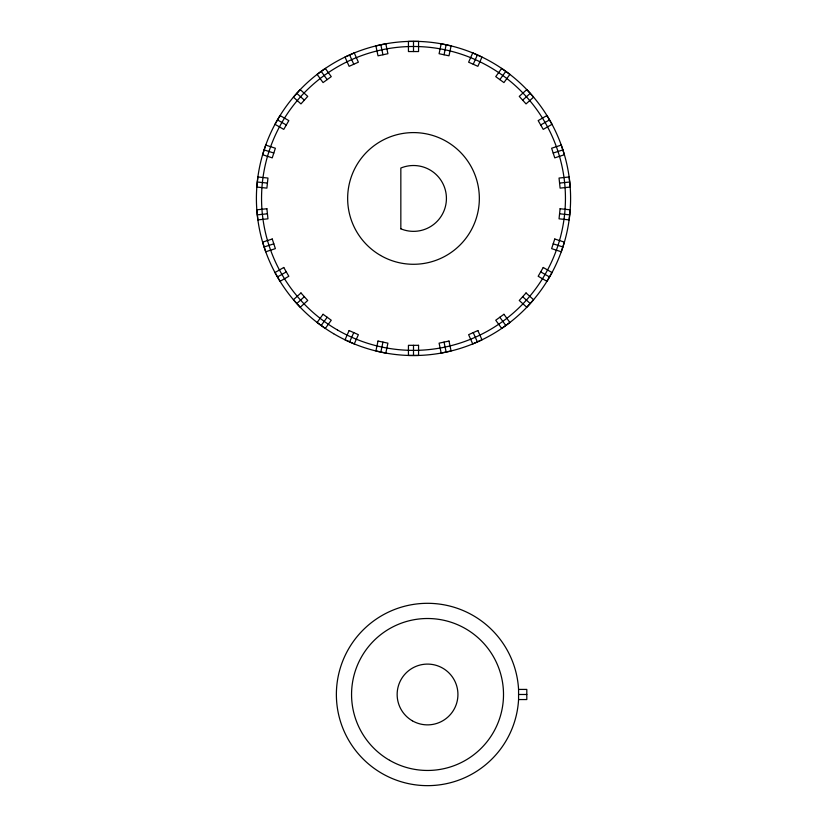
<?xml version="1.0" encoding="UTF-8"?>
<svg xmlns="http://www.w3.org/2000/svg" width="827" height="827" viewBox="0 0 827 827"><rect width="100%" height="100%" fill="white"/><g stroke="black" fill="none" stroke-linecap="round" stroke-linejoin="round"><path stroke-width="1.24" d="M518.57 689.418L518.57 699.549A91.166 91.166 0 0 1 380.503 772.573A91.166 91.166 0 0 1 380.503 616.384A91.166 91.166 0 0 1 518.57 689.418L526.809 689.418L526.809 699.549L518.57 699.549M380.854 352.013L382.963 342.099M444.037 54.768L446.146 44.854M349.635 341.871L353.76 332.619M473.24 64.248L477.365 54.995M321.217 325.456L327.161 317.258M499.839 79.609L505.783 71.411M296.821 303.499L304.346 296.717M522.654 100.15L530.179 93.379M277.531 276.942L286.297 271.876M540.703 124.991L549.469 119.925M264.175 246.953L273.809 243.82M553.191 153.047L562.825 149.914M257.352 214.844L267.421 213.79M559.579 183.077L569.648 182.023M518.705 694.484L526.809 694.484M257.352 182.023L267.421 183.077M559.579 213.79L569.648 214.844M264.175 149.914L273.809 153.047M553.191 243.82L562.825 246.953M277.531 119.925L286.297 124.991M540.703 271.876L549.469 276.942M296.821 93.379L304.346 100.15M522.654 296.717L530.179 303.499M321.217 71.411L327.161 79.609M499.839 317.258L505.783 325.456M349.635 54.995L353.76 64.248M473.24 332.619L477.365 341.871M380.854 44.854L382.963 54.768M444.037 342.099L446.146 352.013M413.5 41.422L413.5 51.553M413.5 345.314L413.5 355.445M257.879 176.988L256.825 187.057L266.894 188.122L267.958 178.043L257.879 176.988M560.106 208.745L559.042 218.824L569.121 219.879L570.175 209.81L560.106 208.745M378.011 341.055L375.903 350.958L385.806 353.067L387.915 343.153L378.011 341.055M441.194 43.8L439.085 53.714L448.989 55.812L451.097 45.909L441.194 43.8M265.736 145.097L262.614 154.732L272.248 157.864L275.37 148.229L265.736 145.097M554.752 239.003L551.63 248.638L561.264 251.77L564.386 242.135L554.752 239.003M349.128 330.552L345.014 339.804L354.266 343.929L358.38 334.677L349.128 330.552M472.734 52.938L468.62 62.19L477.872 66.315L481.986 57.063L472.734 52.938M280.053 115.542L274.998 124.319L283.764 129.384L288.83 120.608L280.053 115.542M543.236 267.483L538.17 276.259L546.947 281.325L552.002 272.548L543.236 267.483M323.068 314.281L317.113 322.478L325.311 328.433L331.265 320.235L323.068 314.281M501.689 68.434L495.735 76.632L503.932 82.586L509.887 74.389L501.689 68.434M300.211 89.605L293.43 97.141L300.956 103.913L307.737 96.387L300.211 89.605M526.044 292.954L519.263 300.48L526.789 307.262L533.57 299.725L526.044 292.954M300.956 292.954L293.43 299.725L300.211 307.262L307.737 300.48L300.956 292.954M526.789 89.605L519.263 96.387L526.044 103.913L533.57 97.141L526.789 89.605M325.311 68.434L317.113 74.389L323.068 82.586L331.265 76.632L325.311 68.434M503.932 314.281L495.735 320.235L501.689 328.433L509.887 322.478L503.932 314.281M283.764 267.483L274.998 272.548L280.053 281.325L288.83 276.259L283.764 267.483M546.947 115.542L538.17 120.608L543.236 129.384L552.002 124.319L546.947 115.542M354.266 52.938L345.014 57.063L349.128 66.315L358.38 62.19L354.266 52.938M477.872 330.552L468.62 334.677L472.734 343.929L481.986 339.804L477.872 330.552M272.248 239.003L262.614 242.135L265.736 251.77L275.37 248.638L272.248 239.003M561.264 145.097L551.63 148.229L554.752 157.864L564.386 154.732L561.264 145.097M385.806 43.8L375.903 45.909L378.011 55.812L387.915 53.714L385.806 43.8M448.989 341.055L439.085 343.153L441.194 353.067L451.097 350.958L448.989 341.055M266.894 208.745L256.825 209.81L257.879 219.879L267.958 218.824L266.894 208.745M569.121 176.988L559.042 178.043L560.106 188.122L570.175 187.057L569.121 176.988M418.565 41.422L408.435 41.422L408.435 51.553L418.565 51.553L418.565 41.422M418.565 345.314L408.435 345.314L408.435 355.445L418.565 355.445L418.565 345.314M400.837 228.821L400.837 168.046A32.925 32.925 0 0 1 446.425 198.439A32.925 32.925 0 0 1 400.837 228.821M333.643 333.715A157.089 157.089 0 0 0 570.589 199.958A157.089 157.089 0 0 0 336.279 61.632A157.089 157.089 0 0 0 333.643 333.715M337.53 330.025A151.941 151.941 0 0 0 565.441 198.439A151.941 151.941 0 0 0 337.53 66.842A151.941 151.941 0 0 0 337.53 330.025M380.575 255.46A65.84 65.84 0 0 0 479.34 198.439A65.84 65.84 0 0 0 380.575 141.417A65.84 65.84 0 0 0 380.575 255.46M389.558 760.282A75.97 75.97 0 0 0 503.509 694.484A75.97 75.97 0 0 0 389.558 628.685A75.97 75.97 0 0 0 389.558 760.282M412.342 720.803A30.392 30.392 0 0 0 457.931 694.484A30.392 30.392 0 0 0 412.342 668.164A30.392 30.392 0 0 0 412.342 720.803"/></g></svg>
